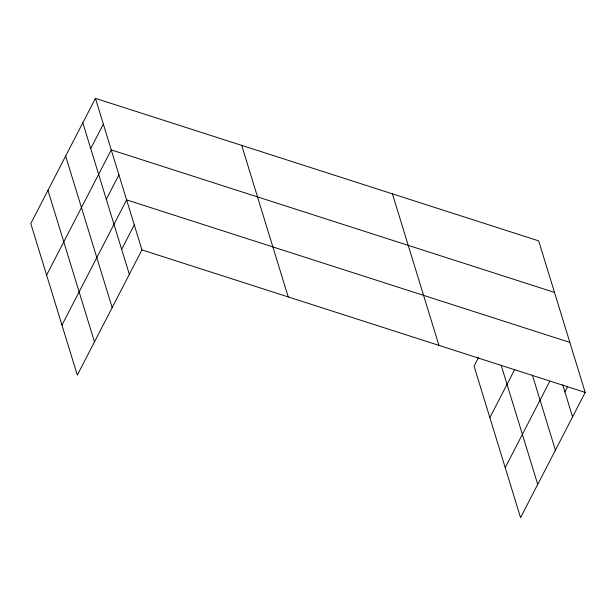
<?xml version="1.0" encoding="UTF-8"?>
<svg xmlns="http://www.w3.org/2000/svg" width="616" height="616" viewBox="0 0 616 616"><rect width="100%" height="100%" fill="white"/><g stroke="black" fill="none" stroke-linecap="round" stroke-linejoin="round"><path stroke-width="0.92" d="M95.434 98.352L30.8 223.585L77.316 375.121L141.95 249.896L95.434 98.352L538.684 240.879L585.2 392.415L520.566 517.648L474.05 366.104L478.455 357.58M90.721 148.571L103.342 124.116M46.616 275.106L111.25 149.881L554.5 292.4M106.299 199.338L118.926 174.882M61.962 325.117L126.596 199.884L569.854 342.411M121.652 249.349L134.273 224.894M489.866 417.625L514.791 369.33M505.212 467.636L549.749 381.358M564.903 391.868L567.513 386.81M141.95 249.896L585.2 392.415M562.708 384.723L572.58 416.87M532.386 375.113L555.416 450.127M501.101 365.049L537.73 484.392M392.415 193.847L438.931 345.384M241.711 145.384L288.219 296.927M82.814 122.815L129.329 274.351M65.65 156.064L112.166 307.607M47.963 190.329L94.479 341.872"/></g></svg>
